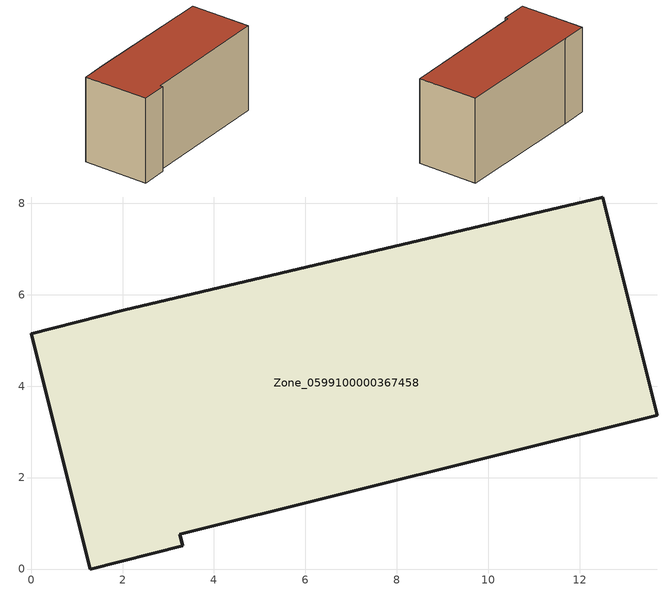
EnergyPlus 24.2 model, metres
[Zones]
Zone_0599100000367458
 floor ground (C_G): 1.29,0 0,5.15 2.02,5.66 12.51,8.14 13.7,3.36 3.26,0.76 3.32,0.51 z0
 wall outside (C_F): 0,5.15 1.29,0 3.32,0.51 3.26,0.76 13.7,3.36 12.51,8.14 2.02,5.66 0,5.15 z0:6.96
 roof outside (C_R): 12.51,8.14 2.02,5.66 0,5.15 1.29,0 3.32,0.51 3.26,0.76 13.7,3.36 z6.96
[BUILDING]
Pand.0599100000367458: North Axis=0; Terrain=City; Loads Convergence Tolerance Value=0.04; Temperature Convergence Tolerance Value=0.4; Solar Distribution=FullExterior; Maximum Number of Warmup Days=25; Minimum Number of Warmup Days=1
[Site:Location]
Rotterdam.The.Hague.AP_ZH_NLD Design_Conditions: Latitude=51.96; Longitude=4.45; Time Zone=1; Elevation=-4.5
[SITE:GROUNDTEMPERATURE:BUILDINGSURFACE]
18, 18, 18, 18, 18, 18, 18, 18, 18, 18, 18, 18
[MATERIAL] Thermal Absorptance=0.9; Solar Absorptance=0.7; Visible Absorptance=0.7
Name | Roughness | Thickness | Conductivity | Density | Specific Heat
G.TC.1992-2005 | MediumSmooth | 0.15 | 0.06 | 540 | 1210
F.TC.1992-2005 | Rough | 0.3 | 0.12 | 1920 | 840
R.TC.1992-2005 | MediumRough | 0.2 | 0.08 | 1500 | 1000
[CONSTRUCTION]
C_G: G.TC.1992-2005
C_F: F.TC.1992-2005
C_R: R.TC.1992-2005
[ZONE]
Zone_0599100000367458: Type=1; Multiplier=1; Ceiling Height=Autocalculate; Volume=Autocalculate; Floor Area=autocalculate; Part of Total Floor Area=Yes
[ZONEINFILTRATION:DESIGNFLOWRATE]
Infil_Zone_0599100000367458: Zone or ZoneList or Space or SpaceList=Zone_0599100000367458; Schedule=AlwaysOn; Design Flow Rate Calculation Method=Flow/Area; Flow Rate per Floor Area=0.0015; Constant Term Coefficient=1; Temperature Term Coefficient=0; Velocity Term Coefficient=0; Velocity Squared Term Coefficient=0
[HVACTEMPLATE:ZONE:IDEALLOADSAIRSYSTEM]
Zone_0599100000367458: Maximum Heating Supply Air Temperature=50; Minimum Cooling Supply Air Temperature=13; Maximum Heating Supply Air Humidity Ratio=0.0156; Minimum Cooling Supply Air Humidity Ratio=0.0077; Heating Limit=NoLimit; Cooling Limit=NoLimit; Dehumidification Control Type=ConstantSensibleHeatRatio; Cooling Sensible Heat Ratio=0.7; Dehumidification Setpoint=60; Humidification Control Type=None; Humidification Setpoint=30; Outdoor Air Method=None; Outdoor Air Flow Rate per Person=0.00944; Outdoor Air Flow Rate per Zone Floor Area=0; Outdoor Air Flow Rate per Zone=0; Demand Controlled Ventilation Type=None; Outdoor Air Economizer Type=NoEconomizer; Heat Recovery Type=None; Sensible Heat Recovery Effectiveness=0.7; Latent Heat Recovery Effectiveness=0.65
[ZONECONTROL:THERMOSTAT]
ThermostatControl_Zone_0599100000367458: Zone or ZoneList=Zone_0599100000367458; Control Type Schedule=DualSetpointControlType; Control 1=Thermostat_Zone_0599100000367458; Temperature Difference Between Cutout And Setpoint=0
[THERMOSTATSETPOINT:DUALSETPOINT]
Thermostat_Zone_0599100000367458: Heating Setpoint Temperature Schedule=HeatingSetpoint_Zone_0599100000367458; Cooling Setpoint Temperature Schedule=CoolingSetpoint_Zone_0599100000367458
[SCHEDULE:COMPACT]
HeatingSetpoint_Zone_0599100000367458: Through: 12/31, For: AllDays, Until: 24:00, 21
CoolingSetpoint_Zone_0599100000367458: Through: 12/31, For: AllDays, Until: 24:00, 24
DualSetpointControlType: Through: 12/31, For: AllDays, Until: 24:00, 4
AlwaysOn: Through: 12/31, For: AllDays, Until: 24:00, 1
